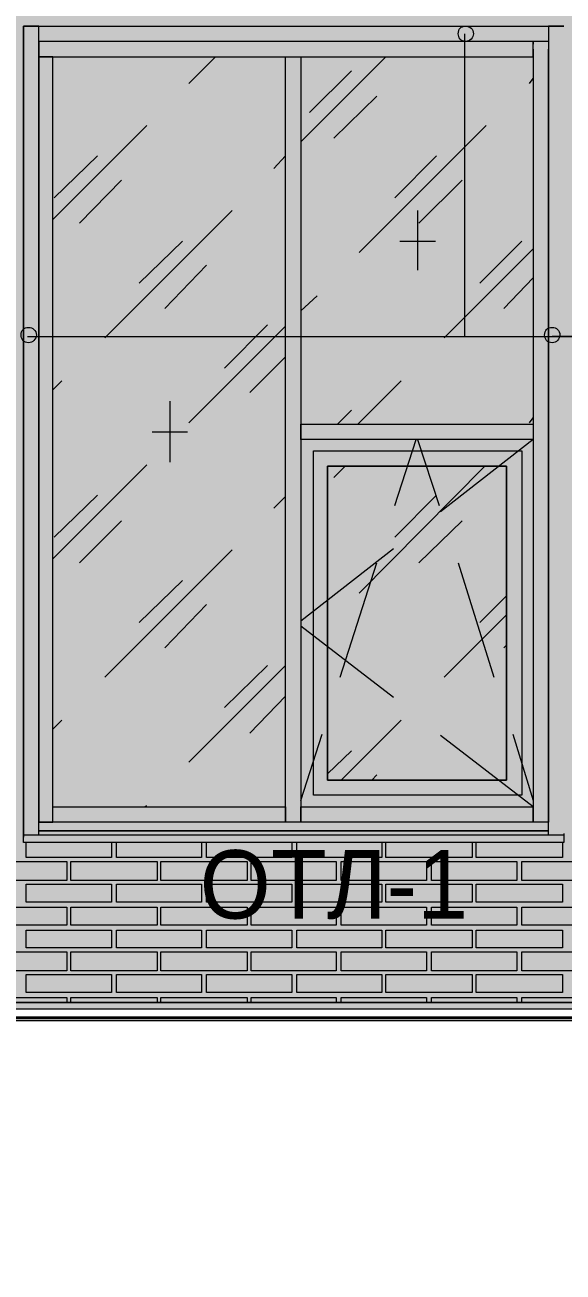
# Model space of a CAD drawing. Header units: millimetres. Extents: x -28928 to 100580, y -22867 to 36490.
# Drawn here: x 38350 to 40142, y -5610 to -1460 of the extents above; entities that cross this region are included whole.
import ezdxf

# ---------------------------------------------------------------- set-up
doc = ezdxf.new("R2010")
doc.units = ezdxf.units.MM
doc.layers.add('PDF _Геометрия', color=7, linetype='Continuous', true_color=0x8f8e8d)
doc.layers.add('PDF _Сплошная заливка', color=7, linetype='Continuous', true_color=0xffffff)
doc.layers.add('PDF _Текст', color=7, linetype='Continuous')

msp = doc.modelspace()

# ---------------------------------------------------------------- hatches: boundary and pattern name
at = {"layer": 'PDF _Сплошная заливка', "true_color": 0xdcd6cf, "transparency": 33554559}
h = msp.add_hatch(color=254, dxfattribs=at)
h.paths.add_polyline_path([(29617.59389996213, 1544.120618822559), (29617.59389996213, 9028.35138805342), (29486.44005380829, 9028.35138805342), (29486.44005380829, 1544.120618822559)])
h.paths.add_polyline_path([(47137.20928457774, -1463.956304254396), (47137.20928457774, -4713.187073485198), (55763.74774611626, -4713.187073485198), (55763.74774611626, 1455.274464976406), (29617.59389996213, 1455.274464976406), (29617.59389996213, 1522.966772668726), (29486.44005380829, 1522.966772668726), (29486.44005380829, -4713.187073485198), (45262.97851534694, -4713.187073485198), (45262.97851534694, -1463.956304254396)])
at = {"layer": 'PDF _Сплошная заливка', "true_color": 0xa48f7a, "transparency": 33554559}
h = msp.add_hatch(color=252, dxfattribs=at)
h.paths.add_polyline_path([(-7486.252253884442, -4734.340919639053), (-7486.252253884442, -4713.187073485198), (-9576.252253884453, -4713.187073485198), (-9576.252253884453, -4734.340919639053)])
h.paths.add_polyline_path([(-7168.944561576744, -4713.187073485198), (-7168.944561576744, -4734.340919639053), (45262.97851534694, -4734.340919639053), (45262.97851534694, -4713.187073485198)])

# ---------------------------------------------------------------- linework, layer by layer
at = {"layer": 'PDF _Геометрия', "color": 7, "lineweight": 9}
for points in [[(45262.97851534694, -4713.187073485198), (-7168.944561576744, -4713.187073485198), (4931.055438423387, -4713.187073485198), (-7168.944561576744, -4713.187073485198), (4931.055438423387, -4713.187073485198), (4931.055438423387, 9028.35138805342), (4931.055438423387, -4763.956304254429)], [(45262.97851534694, -4679.340919639049), (45262.97851534694, -4713.187073485198), (29486.44005380829, -4713.187073485198), (45262.97851534694, -4713.187073485198), (45262.97851534694, -1463.956304254396), (47137.20928457774, -1463.956304254396), (47137.20928457774, -4713.187073485198), (55763.74774611626, -4713.187073485198), (56851.05543842399, -4713.187073485198), (56851.05543842399, -1463.956304254396), (58251.4400538086, -1463.956304254396), (58251.4400538086, -4713.187073485198), (59499.51697688556, -4713.187073485198), (59499.51697688556, -2005.494765792853), (60798.36313073174, -2005.494765792853), (60798.36313073174, -4713.187073485198), (70224.51697688567, -4713.187073485198), (70224.51697688567, -1463.956304254396), (74070.28620765495, -1463.956304254396), (74070.28620765495, -4713.187073485198), (82294.90159227043, -4713.187073485198), (82316.05543842427, -4713.187073485198), (82316.05543842427, 9028.35138805342)], [(38396.4400538084, -4154.725535023648), (38396.4400538084, -4087.03322733134), (38396.4400538084, -2813.57168886979), (38396.4400538084, -4112.417842715953), (38442.97851534687, -4112.417842715953), (38442.97851534687, -2813.57168886979), (38442.97851534687, -1565.494765792861), (38396.4400538084, -1565.494765792861), (38396.4400538084, -2813.57168886979), (38396.4400538084, -1540.110150408243), (38396.4400538084, -1463.956304254396), (38345.67082303917, -1463.956304254396), (38345.67082303917, -1540.110150408243), (38345.67082303917, -2813.57168886979), (38345.67082303917, -4087.03322733134), (38345.67082303917, -4163.187073485195), (38345.67082303917, -1463.956304254396), (40143.74774611612, -1463.956304254396)], [(39813.7477461161, -1489.340919639013), (39813.7477461161, -2496.263996562095), (40236.82466919303, -2496.263996562095), (40105.6708230392, -2496.263996562095)], [(40143.74774611612, -1463.956304254396), (40092.97851534688, -1463.956304254396), (40092.97851534688, -1540.110150408243)], [(40042.20928457765, -1514.72553502363), (40042.20928457765, -1523.187073485155)], [(38895.67082303917, -1654.340919639017), (38984.51697688532, -1565.494765792861)], [(40042.20928457765, -1540.110150408243), (40042.20928457765, -2813.57168886979), (40042.20928457765, -4112.417842715953), (39267.97851534687, -4112.417842715953), (39267.97851534687, -4061.648611946723), (40042.20928457765, -4061.648611946723)], [(39267.97851534687, -1848.956304254396), (39551.4400538084, -1565.494765792861)], [(40092.97851534688, -4154.725535023648), (40092.97851534688, -4087.03322733134), (40092.97851534688, -2813.57168886979), (40092.97851534688, -1540.110150408243), (40092.97851534688, -2813.57168886979), (40092.97851534688, -4112.417842715953), (40042.20928457765, -4112.417842715953), (40042.20928457765, -4061.648611946723), (39733.36313073148, -3824.725535023656)], [(39297.59389996224, -1751.648611946697), (39437.20928457764, -1612.033227331311)], [(40029.51697688534, -1654.340919639017), (40042.20928457765, -1637.417842715924)], [(39377.97851534685, -1836.263996562087), (39521.82466919303, -1696.648611946701)], [(38442.97851534687, -2107.033227331314), (38756.05543842378, -1793.9563042544)], [(39462.59389996226, -2217.033227331322), (39885.67082303918, -1793.9563042544)], [(38447.20928457762, -2035.110150408251), (38591.05543842378, -1895.494765792864)], [(39179.13236150071, -1937.802458100552), (39217.20928457764, -1895.494765792864)], [(39581.05543842379, -2035.110150408251), (39720.67082303917, -1895.494765792864)], [(38531.82466919301, -2119.725535023623), (38671.4400538084, -1975.879381177474)], [(39661.44005380842, -2119.725535023623), (39805.28620765457, -1975.879381177474)], [(38616.44005380839, -2500.494765792857), (39039.51697688534, -2077.417842715935)], [(39657.20928457764, -2077.417842715935), (39657.20928457764, -2276.263996562098)], [(38730.67082303917, -2318.571688869786), (38874.51697688532, -2178.9563042544)], [(39597.97851534687, -2178.9563042544), (39716.44005380842, -2178.9563042544)], [(39864.51697688534, -2318.571688869786), (40004.13236150073, -2178.9563042544)], [(39746.05543842379, -2500.494765792857), (40042.20928457765, -2204.340919639017)], [(38815.28620765456, -2403.187073485176), (38954.90159226993, -2259.340919639009)], [(39944.90159226995, -2403.187073485176), (40042.20928457765, -2301.648611946715)], [(39267.97851534687, -2411.648611946704), (39322.97851534687, -2360.879381177474)], [(38895.67082303917, -2783.956304254414), (39217.20928457764, -2462.417842715935)], [(39014.13236150071, -2602.033227331322), (39157.97851534687, -2458.187073485173)], [(38358.36313073146, -2496.263996562095), (40236.82466919303, -2496.263996562095)], [(39098.74774611609, -2682.41784271595), (39217.20928457764, -2563.956304254396)], [(38442.97851534687, -2673.956304254403), (38472.59389996224, -2644.340919639028)], [(39458.36313073149, -2788.187073485176), (39602.20928457764, -2644.340919639028)], [(38832.20928457762, -2712.033227331329), (38832.20928457762, -2915.110150408254)], [(39390.67082303917, -2788.187073485176), (39437.20928457764, -2741.648611946708)], [(40029.51697688534, -2783.956304254414), (40042.20928457765, -2767.033227331322)], [(38772.97851534687, -2813.57168886979), (38891.4400538084, -2813.57168886979)], [(39581.05543842379, -3058.956304254403), (39652.97851534687, -2838.956304254407)], [(39657.20928457764, -2838.956304254407), (39729.13236150071, -3058.956304254403)], [(40042.20928457765, -2838.956304254407), (39733.36313073148, -3080.110150408254)], [(38442.97851534687, -3236.648611946712), (38756.05543842378, -2923.571688869797)], [(39377.97851534685, -2965.879381177485), (39416.05543842379, -2927.802458100563)], [(39462.59389996226, -3350.879381177485), (39881.44005380842, -2927.802458100563)], [(38447.20928457762, -3164.725535023648), (38591.05543842378, -3025.110150408262)], [(39179.13236150071, -3067.41784271595), (39217.20928457764, -3029.340919639024)], [(39581.05543842379, -3164.725535023648), (39720.67082303917, -3025.110150408262)], [(38531.82466919301, -3249.34091963902), (38671.4400538084, -3109.725535023634)], [(39661.44005380842, -3249.34091963902), (39805.28620765457, -3109.725535023634)], [(38616.44005380839, -3630.110150408254), (39039.51697688534, -3207.033227331332)], [(39576.82466919303, -3202.80245810057), (39267.97851534687, -3443.956304254421)], [(39399.13236150071, -3630.110150408254), (39521.82466919303, -3249.34091963902)], [(39792.59389996226, -3249.34091963902), (39911.05543842379, -3630.110150408254)], [(38730.67082303917, -3448.187073485184), (38874.51697688532, -3308.571688869797)], [(39864.51697688534, -3448.187073485184), (39953.36313073149, -3359.340919639028)], [(38815.28620765456, -3532.802458100574), (38954.90159226993, -3388.956304254407)], [(39746.05543842379, -3630.110150408254), (39953.36313073149, -3422.802458100567)], [(39576.82466919303, -3697.802458100577), (39267.97851534687, -3460.879381177492)], [(39944.90159226995, -3532.802458100574), (39953.36313073149, -3524.340919639031)], [(38895.67082303917, -3913.571688869812), (39217.20928457764, -3592.033227331332)], [(39014.13236150071, -3731.648611946719), (39157.97851534687, -3592.033227331332)], [(39098.74774611609, -3816.263996562109), (39217.20928457764, -3693.571688869793)], [(38442.97851534687, -3803.571688869804), (38472.59389996224, -3773.956304254425)], [(39403.36313073148, -3972.802458100567), (39602.20928457764, -3773.956304254425)], [(39267.97851534687, -4040.49476579289), (39339.90159226993, -3820.494765792875)], [(39974.51697688532, -3820.494765792875), (40042.20928457765, -4040.49476579289)], [(39356.82466919303, -3951.648611946734), (39437.20928457764, -3875.494765792886)], [(39504.90159226993, -3972.802458100567), (39521.82466919303, -3955.879381177496)], [(38747.59389996224, -4061.648611946723), (38756.05543842378, -4057.41784271596)], [(40092.97851534688, -4112.417842715953), (38396.4400538084, -4112.417842715953)], [(40092.97851534688, -4142.033227331343), (38396.4400538084, -4142.033227331343), (40092.97851534688, -4142.033227331343)], [(40092.97851534688, -4142.033227331343), (38396.4400538084, -4142.033227331343)], [(40143.74774611612, -4150.494765792886), (40143.74774611612, -4154.725535023648), (40143.74774611612, -4180.110150408265), (38345.67082303917, -4180.110150408265), (38345.67082303917, -4154.725535023648), (38345.67082303917, -4150.494765792886)], [(38345.67082303917, -4154.725535023648), (40143.74774611612, -4154.725535023648)], [(-7168.944561576744, -4734.340919639053), (45262.97851534694, -4734.340919639053), (45262.97851534694, -4713.187073485198), (29486.44005380829, -4713.187073485198), (29486.44005380829, -5491.648611946748), (29486.44005380829, -5610.110150408291)], [(-23144.32917696154, -4772.417842715975), (84689.51697688583, -4772.417842715975)]]:
    msp.add_lwpolyline(points, dxfattribs=at)
for points in [[(39242.59389996226, -1514.72553502363), (38396.4400538084, -1514.72553502363), (38396.4400538084, -1565.494765792861), (39242.59389996226, -1565.494765792861), (40042.20928457765, -1565.494765792861), (40042.20928457765, -1514.72553502363), (39242.59389996226, -1514.72553502363), (38417.59389996224, -1514.72553502363), (38396.4400538084, -1514.72553502363), (38396.4400538084, -1463.956304254396), (38417.59389996224, -1463.956304254396), (39242.59389996226, -1463.956304254396), (40067.59389996226, -1463.956304254396), (40092.97851534688, -1463.956304254396), (40092.97851534688, -1514.72553502363), (40067.59389996226, -1514.72553502363)], [(39267.97851534687, -4112.417842715953), (39217.20928457764, -4112.417842715953), (38442.97851534687, -4112.417842715953), (38442.97851534687, -4061.648611946723), (39217.20928457764, -4061.648611946723), (39217.20928457764, -4112.417842715953), (39217.20928457764, -2813.57168886979), (39217.20928457764, -1565.494765792861), (39267.97851534687, -1565.494765792861), (39267.97851534687, -2813.57168886979)], [(40042.20928457765, -2838.956304254407), (39267.97851534687, -2838.956304254407), (39267.97851534687, -2788.187073485176), (40042.20928457765, -2788.187073485176)], [(39310.28620765456, -2877.033227331329), (40004.13236150073, -2877.033227331329), (40004.13236150073, -4023.571688869801), (39310.28620765456, -4023.571688869801)], [(40004.13236150073, -2877.033227331329), (40004.13236150073, -4023.571688869801), (39310.28620765456, -4023.571688869801), (39310.28620765456, -2877.033227331329)], [(39953.36313073149, -2927.802458100563), (39356.82466919303, -2927.802458100563), (39356.82466919303, -3972.802458100567), (39953.36313073149, -3972.802458100567)], [(39356.82466919303, -3972.802458100567), (39356.82466919303, -2927.802458100563), (39953.36313073149, -2927.802458100563), (39953.36313073149, -3972.802458100567)]]:
    msp.add_lwpolyline(points, close=True, dxfattribs=at)
at = {"layer": 'PDF _Геометрия', "lineweight": 9}
for points in [[(38637.59389996224, -4180.110150408265), (38637.59389996224, -4230.879381177496), (38354.13236150071, -4230.879381177496), (38354.13236150071, -4180.110150408265)], [(38937.97851534687, -4180.110150408265), (38937.97851534687, -4230.879381177496), (38654.51697688531, -4230.879381177496), (38654.51697688531, -4180.110150408265)], [(39238.36313073148, -4180.110150408265), (39238.36313073148, -4230.879381177496), (38954.90159226993, -4230.879381177496), (38954.90159226993, -4180.110150408265)], [(39538.7477461161, -4180.110150408265), (39538.7477461161, -4230.879381177496), (39255.28620765457, -4230.879381177496), (39255.28620765457, -4180.110150408265)], [(39839.13236150073, -4180.110150408265), (39839.13236150073, -4230.879381177496), (39551.4400538084, -4230.879381177496), (39551.4400538084, -4180.110150408265)], [(40139.51697688534, -4180.110150408265), (40139.51697688534, -4230.879381177496), (39851.82466919304, -4230.879381177496), (39851.82466919304, -4180.110150408265)], [(38206.05543842378, -4713.187073485198), (38206.05543842378, -4696.263996562127), (38345.67082303917, -4696.263996562127), (38489.51697688531, -4696.263996562127), (38489.51697688531, -4713.187073485198)], [(38502.20928457762, -4713.187073485198), (38502.20928457762, -4696.263996562127), (38646.05543842379, -4696.263996562127), (38789.90159226993, -4696.263996562127), (38789.90159226993, -4713.187073485198)], [(38802.59389996224, -4713.187073485198), (38802.59389996224, -4696.263996562127), (38946.4400538084, -4696.263996562127), (39090.28620765456, -4696.263996562127), (39090.28620765456, -4713.187073485198)], [(39102.97851534687, -4713.187073485198), (39102.97851534687, -4696.263996562127), (39246.82466919303, -4696.263996562127), (39386.4400538084, -4696.263996562127), (39386.4400538084, -4713.187073485198)], [(39403.36313073148, -4713.187073485198), (39403.36313073148, -4696.263996562127), (39547.20928457765, -4696.263996562127), (39686.82466919303, -4696.263996562127), (39686.82466919303, -4713.187073485198)], [(39703.7477461161, -4713.187073485198), (39703.7477461161, -4696.263996562127), (39843.36313073149, -4696.263996562127), (39987.20928457764, -4696.263996562127), (39987.20928457764, -4713.187073485198)], [(40004.13236150073, -4713.187073485198), (40004.13236150073, -4696.263996562127), (40143.74774611612, -4696.263996562127), (40287.59389996226, -4696.263996562127), (40287.59389996226, -4713.187073485198)]]:
    msp.add_lwpolyline(points, dxfattribs=at)
for points in [[(38489.51697688531, -4307.033227331343), (38345.67082303917, -4307.033227331343), (38206.05543842378, -4307.033227331343), (38206.05543842378, -4243.571688869804), (38345.67082303917, -4243.571688869804), (38489.51697688531, -4243.571688869804)], [(38789.90159226993, -4307.033227331343), (38646.05543842379, -4307.033227331343), (38502.20928457762, -4307.033227331343), (38502.20928457762, -4243.571688869804), (38646.05543842379, -4243.571688869804), (38789.90159226993, -4243.571688869804)], [(39090.28620765456, -4307.033227331343), (38946.4400538084, -4307.033227331343), (38802.59389996224, -4307.033227331343), (38802.59389996224, -4243.571688869804), (38946.4400538084, -4243.571688869804), (39090.28620765456, -4243.571688869804)], [(39386.4400538084, -4307.033227331343), (39246.82466919303, -4307.033227331343), (39102.97851534687, -4307.033227331343), (39102.97851534687, -4243.571688869804), (39246.82466919303, -4243.571688869804), (39386.4400538084, -4243.571688869804)], [(39686.82466919303, -4307.033227331343), (39547.20928457765, -4307.033227331343), (39403.36313073148, -4307.033227331343), (39403.36313073148, -4243.571688869804), (39547.20928457765, -4243.571688869804), (39686.82466919303, -4243.571688869804)], [(39987.20928457764, -4307.033227331343), (39843.36313073149, -4307.033227331343), (39703.7477461161, -4307.033227331343), (39703.7477461161, -4243.571688869804), (39843.36313073149, -4243.571688869804), (39987.20928457764, -4243.571688869804)], [(40287.59389996226, -4307.033227331343), (40143.74774611612, -4307.033227331343), (40004.13236150073, -4307.033227331343), (40004.13236150073, -4243.571688869804), (40143.74774611612, -4243.571688869804), (40287.59389996226, -4243.571688869804)], [(38637.59389996224, -4319.725535023652), (38637.59389996224, -4378.956304254429), (38354.13236150071, -4378.956304254429), (38354.13236150071, -4319.725535023652)], [(38937.97851534687, -4319.725535023652), (38937.97851534687, -4378.956304254429), (38654.51697688531, -4378.956304254429), (38654.51697688531, -4319.725535023652)], [(39238.36313073148, -4319.725535023652), (39238.36313073148, -4378.956304254429), (38954.90159226993, -4378.956304254429), (38954.90159226993, -4319.725535023652)], [(39538.7477461161, -4319.725535023652), (39538.7477461161, -4378.956304254429), (39255.28620765457, -4378.956304254429), (39255.28620765457, -4319.725535023652)], [(39839.13236150073, -4319.725535023652), (39839.13236150073, -4378.956304254429), (39551.4400538084, -4378.956304254429), (39551.4400538084, -4319.725535023652)], [(40139.51697688534, -4319.725535023652), (40139.51697688534, -4378.956304254429), (39851.82466919304, -4378.956304254429), (39851.82466919304, -4319.725535023652)], [(38489.51697688531, -4455.110150408276), (38345.67082303917, -4455.110150408276), (38206.05543842378, -4455.110150408276), (38206.05543842378, -4395.879381177499), (38345.67082303917, -4395.879381177499), (38489.51697688531, -4395.879381177499)], [(38789.90159226993, -4455.110150408276), (38646.05543842379, -4455.110150408276), (38502.20928457762, -4455.110150408276), (38502.20928457762, -4395.879381177499), (38646.05543842379, -4395.879381177499), (38789.90159226993, -4395.879381177499)], [(39090.28620765456, -4455.110150408276), (38946.4400538084, -4455.110150408276), (38802.59389996224, -4455.110150408276), (38802.59389996224, -4395.879381177499), (38946.4400538084, -4395.879381177499), (39090.28620765456, -4395.879381177499)], [(39386.4400538084, -4455.110150408276), (39246.82466919303, -4455.110150408276), (39102.97851534687, -4455.110150408276), (39102.97851534687, -4395.879381177499), (39246.82466919303, -4395.879381177499), (39386.4400538084, -4395.879381177499)], [(39686.82466919303, -4455.110150408276), (39547.20928457765, -4455.110150408276), (39403.36313073148, -4455.110150408276), (39403.36313073148, -4395.879381177499), (39547.20928457765, -4395.879381177499), (39686.82466919303, -4395.879381177499)], [(39987.20928457764, -4455.110150408276), (39843.36313073149, -4455.110150408276), (39703.7477461161, -4455.110150408276), (39703.7477461161, -4395.879381177499), (39843.36313073149, -4395.879381177499), (39987.20928457764, -4395.879381177499)], [(40287.59389996226, -4455.110150408276), (40143.74774611612, -4455.110150408276), (40004.13236150073, -4455.110150408276), (40004.13236150073, -4395.879381177499), (40143.74774611612, -4395.879381177499), (40287.59389996226, -4395.879381177499)], [(38637.59389996224, -4472.033227331347), (38637.59389996224, -4531.26399656212), (38354.13236150071, -4531.26399656212), (38354.13236150071, -4472.033227331347)], [(38937.97851534687, -4472.033227331347), (38937.97851534687, -4531.26399656212), (38654.51697688531, -4531.26399656212), (38654.51697688531, -4472.033227331347)], [(39238.36313073148, -4472.033227331347), (39238.36313073148, -4531.26399656212), (38954.90159226993, -4531.26399656212), (38954.90159226993, -4472.033227331347)], [(39538.7477461161, -4472.033227331347), (39538.7477461161, -4531.26399656212), (39255.28620765457, -4531.26399656212), (39255.28620765457, -4472.033227331347)], [(39839.13236150073, -4472.033227331347), (39839.13236150073, -4531.26399656212), (39551.4400538084, -4531.26399656212), (39551.4400538084, -4472.033227331347)], [(40139.51697688534, -4472.033227331347), (40139.51697688534, -4531.26399656212), (39851.82466919304, -4531.26399656212), (39851.82466919304, -4472.033227331347)], [(38489.51697688531, -4607.417842715975), (38345.67082303917, -4607.417842715975), (38206.05543842378, -4607.417842715975), (38206.05543842378, -4543.956304254432), (38345.67082303917, -4543.956304254432), (38489.51697688531, -4543.956304254432)], [(38789.90159226993, -4607.417842715975), (38646.05543842379, -4607.417842715975), (38502.20928457762, -4607.417842715975), (38502.20928457762, -4543.956304254432), (38646.05543842379, -4543.956304254432), (38789.90159226993, -4543.956304254432)], [(39090.28620765456, -4607.417842715975), (38946.4400538084, -4607.417842715975), (38802.59389996224, -4607.417842715975), (38802.59389996224, -4543.956304254432), (38946.4400538084, -4543.956304254432), (39090.28620765456, -4543.956304254432)], [(39386.4400538084, -4607.417842715975), (39246.82466919303, -4607.417842715975), (39102.97851534687, -4607.417842715975), (39102.97851534687, -4543.956304254432), (39246.82466919303, -4543.956304254432), (39386.4400538084, -4543.956304254432)], [(39686.82466919303, -4607.417842715975), (39547.20928457765, -4607.417842715975), (39403.36313073148, -4607.417842715975), (39403.36313073148, -4543.956304254432), (39547.20928457765, -4543.956304254432), (39686.82466919303, -4543.956304254432)], [(39987.20928457764, -4607.417842715975), (39843.36313073149, -4607.417842715975), (39703.7477461161, -4607.417842715975), (39703.7477461161, -4543.956304254432), (39843.36313073149, -4543.956304254432), (39987.20928457764, -4543.956304254432)], [(40287.59389996226, -4607.417842715975), (40143.74774611612, -4607.417842715975), (40004.13236150073, -4607.417842715975), (40004.13236150073, -4543.956304254432), (40143.74774611612, -4543.956304254432), (40287.59389996226, -4543.956304254432)], [(38637.59389996224, -4620.11015040828), (38637.59389996224, -4679.340919639049), (38354.13236150071, -4679.340919639049), (38354.13236150071, -4620.11015040828)], [(38937.97851534687, -4620.11015040828), (38937.97851534687, -4679.340919639049), (38654.51697688531, -4679.340919639049), (38654.51697688531, -4620.11015040828)], [(39238.36313073148, -4620.11015040828), (39238.36313073148, -4679.340919639049), (38954.90159226993, -4679.340919639049), (38954.90159226993, -4620.11015040828)], [(39538.7477461161, -4620.11015040828), (39538.7477461161, -4679.340919639049), (39255.28620765457, -4679.340919639049), (39255.28620765457, -4620.11015040828)], [(39839.13236150073, -4620.11015040828), (39839.13236150073, -4679.340919639049), (39551.4400538084, -4679.340919639049), (39551.4400538084, -4620.11015040828)], [(40139.51697688534, -4620.11015040828), (40139.51697688534, -4679.340919639049), (39851.82466919304, -4679.340919639049), (39851.82466919304, -4620.11015040828)]]:
    msp.add_lwpolyline(points, close=True, dxfattribs=at)
at = {"layer": 'PDF _Геометрия', "color": 7, "lineweight": 40}
msp.add_lwpolyline([(82954.90159227044, -4763.956304254429), (-22513.94456157691, -4763.956304254429)], dxfattribs=at)
at = {"layer": 'PDF _Геометрия', "color": 7, "lineweight": 9}
for points in [[(39792.59389996226, -1489.340919639013), (39792.59389996226, -1472.417842715924), (39801.05543842381, -1463.956304254396), (39817.97851534687, -1463.956304254396)], [(39792.59389996226, -1489.340919639013), (39792.59389996226, -1472.417842715924), (39801.05543842381, -1463.956304254396), (39817.97851534687, -1463.956304254396)], [(39817.97851534687, -1514.72553502363), (39801.05543842381, -1514.72553502363), (39792.59389996226, -1502.033227331322), (39792.59389996226, -1489.340919639013)], [(39817.97851534687, -1514.72553502363), (39801.05543842381, -1514.72553502363), (39792.59389996226, -1502.033227331322), (39792.59389996226, -1489.340919639013)], [(39817.97851534687, -1463.956304254396), (39830.67082303918, -1463.956304254396), (39843.36313073149, -1472.417842715924), (39843.36313073149, -1489.340919639013)], [(39817.97851534687, -1463.956304254396), (39830.67082303918, -1463.956304254396), (39843.36313073149, -1472.417842715924), (39843.36313073149, -1489.340919639013)], [(39843.36313073149, -1489.340919639013), (39843.36313073149, -1502.033227331322), (39830.67082303918, -1514.72553502363), (39817.97851534687, -1514.72553502363)], [(39843.36313073149, -1489.340919639013), (39843.36313073149, -1502.033227331322), (39830.67082303918, -1514.72553502363), (39817.97851534687, -1514.72553502363)], [(38337.20928457762, -2492.033227331332), (38337.20928457762, -2475.110150408243), (38345.67082303917, -2466.648611946715), (38362.59389996223, -2466.648611946715)], [(38337.20928457762, -2492.033227331332), (38337.20928457762, -2475.110150408243), (38345.67082303917, -2466.648611946715), (38362.59389996223, -2466.648611946715)], [(38362.59389996223, -2466.648611946715), (38375.28620765454, -2466.648611946715), (38387.97851534685, -2475.110150408243), (38387.97851534685, -2492.033227331332)], [(38362.59389996223, -2466.648611946715), (38375.28620765454, -2466.648611946715), (38387.97851534685, -2475.110150408243), (38387.97851534685, -2492.033227331332)], [(40080.28620765457, -2492.033227331332), (40080.28620765457, -2475.110150408243), (40088.7477461161, -2466.648611946715), (40105.6708230392, -2466.648611946715)], [(40080.28620765457, -2492.033227331332), (40080.28620765457, -2475.110150408243), (40088.7477461161, -2466.648611946715), (40105.6708230392, -2466.648611946715)], [(40105.6708230392, -2466.648611946715), (40118.36313073149, -2466.648611946715), (40131.05543842381, -2475.110150408243), (40131.05543842381, -2492.033227331332)], [(40105.6708230392, -2466.648611946715), (40118.36313073149, -2466.648611946715), (40131.05543842381, -2475.110150408243), (40131.05543842381, -2492.033227331332)], [(38362.59389996223, -2517.41784271595), (38345.67082303917, -2517.41784271595), (38337.20928457762, -2504.725535023641), (38337.20928457762, -2492.033227331332)], [(38362.59389996223, -2517.41784271595), (38345.67082303917, -2517.41784271595), (38337.20928457762, -2504.725535023641), (38337.20928457762, -2492.033227331332)], [(38387.97851534685, -2492.033227331332), (38387.97851534685, -2504.725535023641), (38375.28620765454, -2517.41784271595), (38362.59389996223, -2517.41784271595)], [(38387.97851534685, -2492.033227331332), (38387.97851534685, -2504.725535023641), (38375.28620765454, -2517.41784271595), (38362.59389996223, -2517.41784271595)], [(40105.6708230392, -2517.41784271595), (40088.7477461161, -2517.41784271595), (40080.28620765457, -2504.725535023641), (40080.28620765457, -2492.033227331332)], [(40105.6708230392, -2517.41784271595), (40088.7477461161, -2517.41784271595), (40080.28620765457, -2504.725535023641), (40080.28620765457, -2492.033227331332)], [(40131.05543842381, -2492.033227331332), (40131.05543842381, -2504.725535023641), (40118.36313073149, -2517.41784271595), (40105.6708230392, -2517.41784271595)], [(40131.05543842381, -2492.033227331332), (40131.05543842381, -2504.725535023641), (40118.36313073149, -2517.41784271595), (40105.6708230392, -2517.41784271595)]]:
    msp.add_open_spline(points, degree=3, dxfattribs=at)
at = {"layer": 'PDF _Сплошная заливка', "lineweight": 9, "transparency": 33554559}
for points in [[(38442.97851534687, -1565.494765792861), (38442.97851534687, -4061.648611946723), (39217.20928457764, -1565.494765792861), (39217.20928457764, -4061.648611946723)], [(39267.97851534687, -1565.494765792861), (39267.97851534687, -2788.187073485176), (40042.20928457765, -1565.494765792861), (40042.20928457765, -2788.187073485176)], [(39356.82466919303, -2927.802458100563), (39356.82466919303, -3972.802458100567), (39953.36313073149, -2927.802458100563), (39953.36313073149, -3972.802458100567)]]:
    msp.add_solid(points, dxfattribs=at)

# ---------------------------------------------------------------- texts
at = {"layer": 'PDF _Текст', "insert": (38931.83046446583, -4321.485195034322), "char_height": 227.7084847294893, "attachment_point": 4, "style": ''}
msp.add_mtext('ОТЛ-1', dxfattribs=at)

doc.saveas('drawing.dxf')
